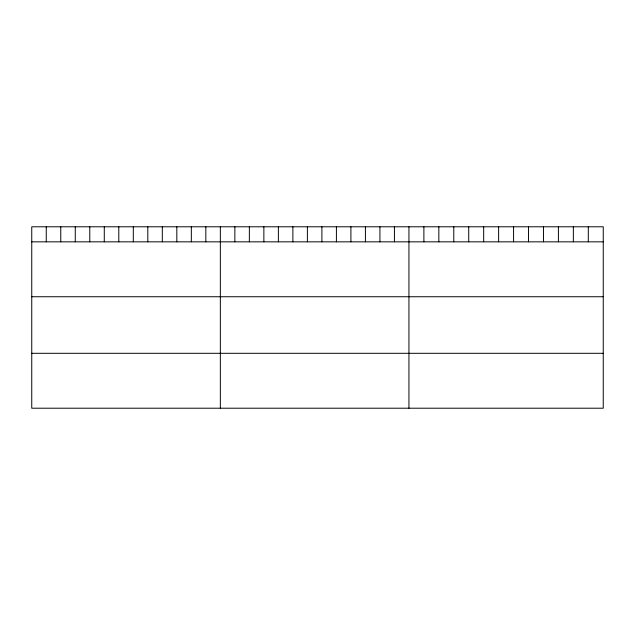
<?xml version="1.0" encoding="UTF-8"?>
<svg xmlns="http://www.w3.org/2000/svg" width="635" height="635" viewBox="0 0 635 635"><rect width="100%" height="100%" fill="white"/><g stroke="black" fill="none" stroke-linecap="round" stroke-linejoin="round"><path stroke-width="0.95" d="M603.25 241.84L603.25 408.21L31.75 408.21L31.75 226.79L603.25 226.79L603.25 241.84L31.75 241.84M31.75 296.743L603.25 296.743M31.75 353.306L603.25 353.306M588.304 226.79L588.304 241.84M573.357 226.79L573.357 241.84M558.411 226.79L558.411 241.84M543.465 226.79L543.465 241.84M528.518 226.79L528.518 241.84M513.572 226.79L513.572 241.84M498.618 226.79L498.618 241.84M483.672 226.79L483.672 241.84M468.725 226.79L468.725 241.84M453.779 226.79L453.779 241.84M438.833 226.79L438.833 241.84M423.886 226.79L423.886 241.84M408.94 226.79L408.94 408.21M394.43 226.79L394.43 241.84M379.928 226.79L379.928 241.84M365.419 226.79L365.419 241.84M350.909 226.79L350.909 241.84M336.407 226.79L336.407 241.84M321.897 226.79L321.897 241.84M307.388 226.79L307.388 241.84M292.878 226.79L292.878 241.84M278.376 226.79L278.376 241.84M263.866 226.79L263.866 241.84M249.357 226.79L249.357 241.84M234.855 226.79L234.855 241.84M220.345 226.79L220.345 408.21M205.835 226.79L205.835 241.84M191.333 226.79L191.333 241.84M176.824 226.79L176.824 241.84M162.314 226.79L162.314 241.84M147.812 226.79L147.812 241.84M133.302 226.79L133.302 241.84M118.793 226.79L118.793 241.84M104.283 226.79L104.283 241.84M89.781 226.79L89.781 241.84M75.271 226.79L75.271 241.84M60.762 226.79L60.762 241.84M46.26 226.79L46.26 241.84"/></g></svg>
